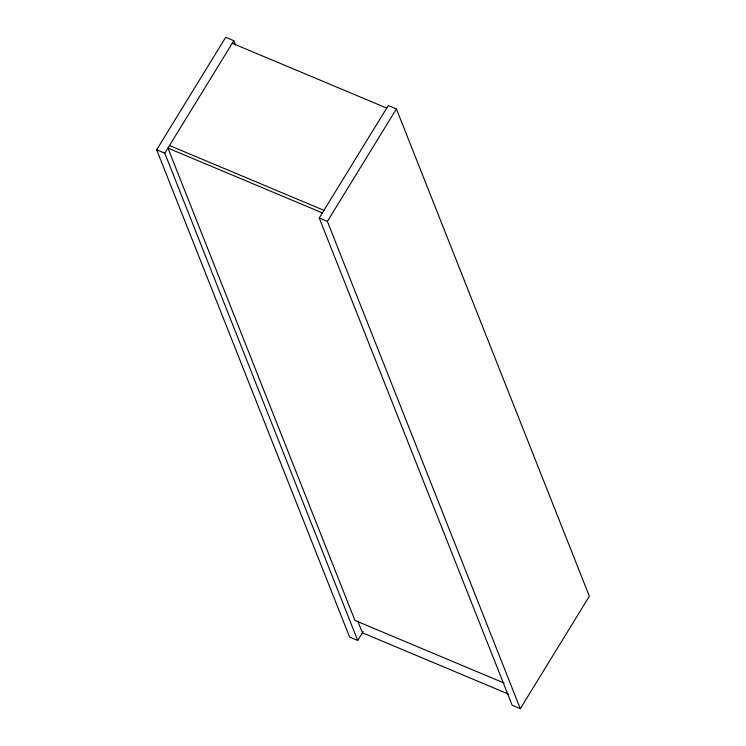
<?xml version="1.0" encoding="UTF-8"?>
<svg xmlns="http://www.w3.org/2000/svg" width="746" height="746" viewBox="0 0 746 746"><rect width="100%" height="100%" fill="white"/><g stroke="black" fill="none" stroke-linecap="round" stroke-linejoin="round"><path stroke-width="1.12" d="M363.162 631.592L357.716 640.469L349.585 637.056L156.651 149.769L225.693 37.3L233.824 40.713L235.54 45.04M357.716 640.469L164.782 153.182L233.824 40.713M319.241 218L388.284 105.531L396.415 108.944L589.349 596.231L520.307 708.7L512.176 705.287L319.241 218L327.373 221.413L520.307 708.7M327.373 221.413L396.415 108.944M232.258 43.268L386.717 108.086M169.491 145.507L323.95 210.335M322.384 212.89L167.925 148.062L354.956 620.458L504.054 683.028M156.651 149.769L164.782 153.182M508.306 694.022L362.425 632.794L357.782 621.092"/></g></svg>
